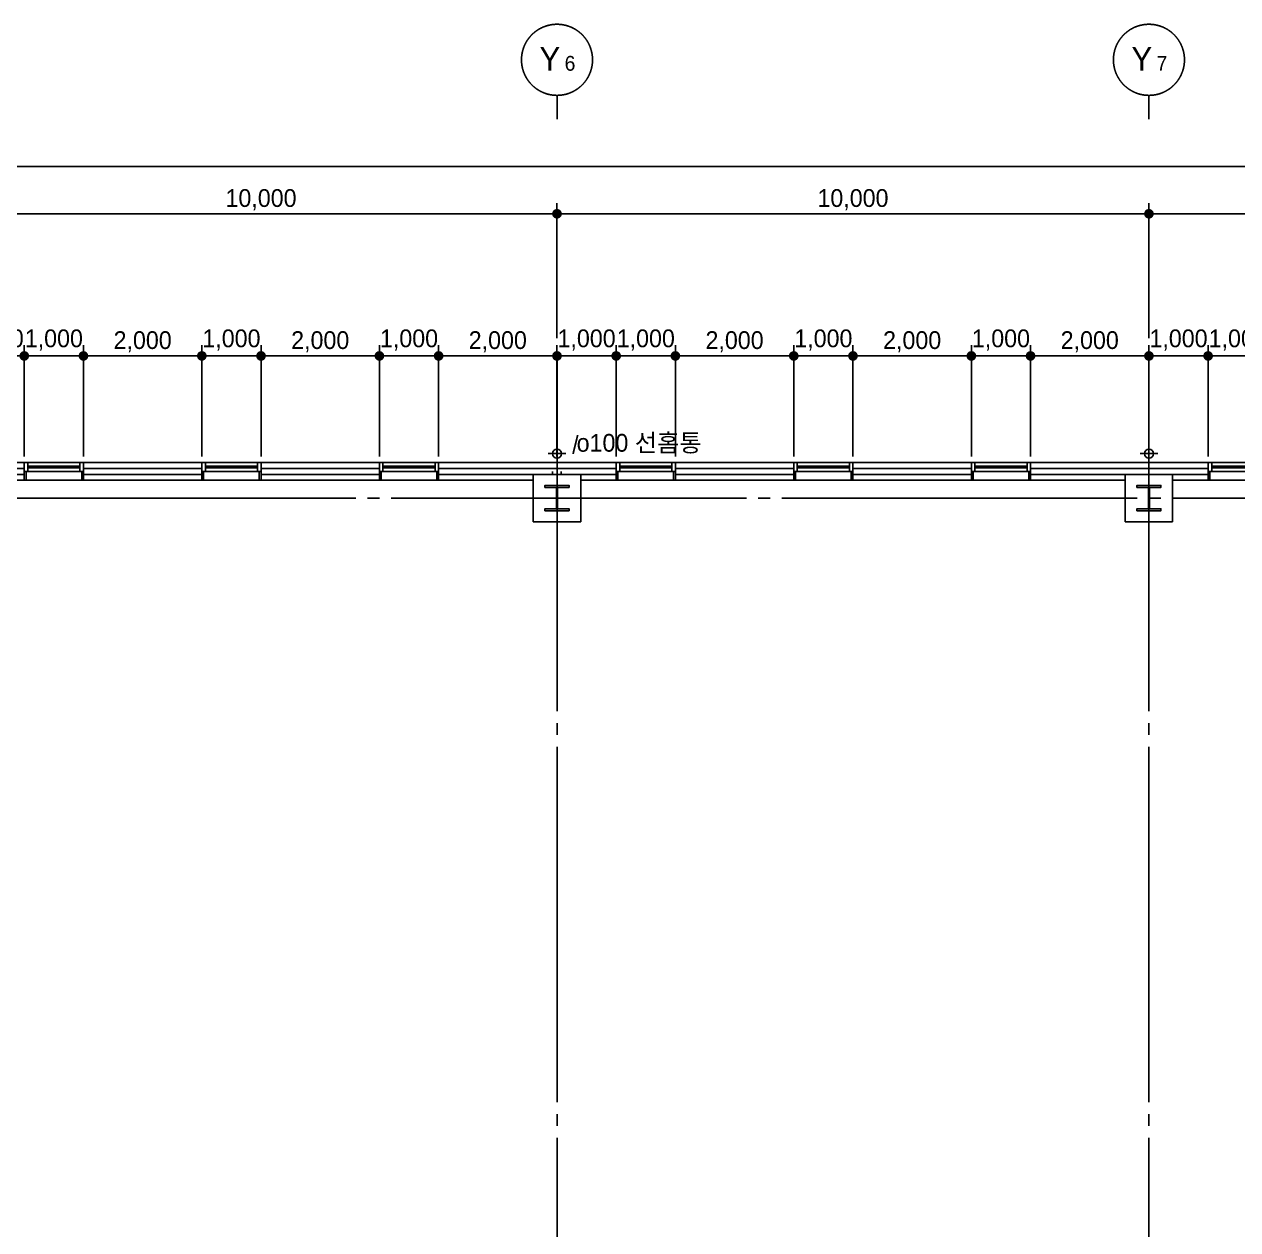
# Model space of a CAD drawing. Extents: x 14327773 to 14405935, y -1804798 to -1750552.
# Drawn here: x 14366773 to 14387273, y -1773903 to -1753549 of the extents above; entities that cross this region are included whole.
import ezdxf
from ezdxf.enums import TextEntityAlignment as Align

# ---------------------------------------------------------------- set-up
doc = ezdxf.new("R2010")
doc.units = 0
doc.header["$LTSCALE"] = 100
doc.header["$MEASUREMENT"] = 0
doc.header["$PDSIZE"] = -10
doc.linetypes.add('CEN', pattern=[66, 60, -2, 2, -2])
doc.layers.get('0').update_dxf_attribs({"linetype": 'CONTINUOUS'})
doc.layers.get('Defpoints').update_dxf_attribs({"linetype": 'CONTINUOUS'})
for name, color, linetype in [('0-내벽고정식', 7, 'CONTINUOUS'), ('AXIS', 7, 'CEN'), ('CEN', 1, 'CEN'), ('COL', 2, 'CONTINUOUS'), ('col2', 3, 'CONTINUOUS'), ('DIM', 7, 'CONTINUOUS'), ('TEXT1', 7, 'CONTINUOUS'), ('WALL-UNKNOWN', 3, 'CONTINUOUS'), ('WID', 4, 'CONTINUOUS'), ('우수드레인', 8, 'CONTINUOUS')]:
    doc.layers.add(name, color=color, linetype=linetype)
doc.styles.add('HY울를도M', font='HYWULM.TTF')
doc.styles.add('굴림', font='H2HDRM.TTF')
doc.styles.add('돋음', font='Dotum.ttf', dxfattribs={"height": 3})
doc.dimstyles.new('DIM100', dxfattribs={"dimtxt": 300, "dimasz": 120, "dimexe": 1, "dimexo": 100, "dimgap": 60, "dimtad": 1, "dimdec": 4, "dimzin": 0, "dimdsep": 46, "dimlunit": 6, "dimtxsty": '굴림', "dimblk": 'DOTT', "dimcen": 0.09, "dimadec": 0, "dimazin": 0, "dimtfac": 1, "dimtdec": 4, "dimtofl": 0, "dimtmove": 2, "dimatfit": 2, "dimldrblk": 'DOTT', "dimfxl": 1, "dimtolj": 1, "dimtzin": 0, "dimarcsym": 0})
doc.dimstyles.new('DIM50', dxfattribs={"dimscale": 50, "dimtxt": 3, "dimasz": 1.2, "dimexe": 1, "dimexo": 1, "dimgap": 0.6, "dimtad": 1, "dimdec": 4, "dimzin": 0, "dimdsep": 46, "dimlunit": 6, "dimtxsty": '굴림', "dimblk": 'DOTT', "dimcen": 0.09, "dimadec": 0, "dimazin": 0, "dimtfac": 1, "dimtdec": 4, "dimtofl": 0, "dimtmove": 2, "dimatfit": 2, "dimldrblk": 'DOTT', "dimfxl": 1, "dimtolj": 1, "dimtzin": 0, "dimarcsym": 0})

# ---------------------------------------------------------------- blocks, each defined once
blk = doc.blocks.new('DOTT')
for p, q in [((-1.5, 0), (1.5, 0)), ((0, 1.5), (0, -1.5))]:
    blk.add_line(p, q)
at = {"color": 6, "const_width": 0.68}
blk.add_lwpolyline([(-0.34, 0, 1), (0.34, 0, 1)], format="xyb", close=True, dxfattribs=at)
blk = doc.blocks.new('*D18')
at = {"layer": 'Defpoints', "color": 0, "lineweight": -3}
for p in [(14395773, -1755949), (14335773, -1759149), (14395773, -1759149)]:
    blk.add_point(p, dxfattribs=at)
at = {"layer": 'DIM', "color": 7, "lineweight": -2}
for p, q in [((14335773, -1758849), (14335773, -1755849)), ((14335893, -1755949), (14395653, -1755949)), ((14395773, -1758849), (14395773, -1755849))]:
    blk.add_line(p, q, dxfattribs=at)
at = {"layer": 'DIM', "color": 7, "lineweight": -2, "xscale": 120, "yscale": 120, "zscale": 120, "rotation": 180}
blk.add_blockref('DOTT', (14335773, -1755949), dxfattribs=at)
at = {"layer": 'DIM', "color": 7, "lineweight": -2, "xscale": 120, "yscale": 120, "zscale": 120}
blk.add_blockref('DOTT', (14395773, -1755949), dxfattribs=at)
at = {"layer": 'DIM', "color": 3, "insert": (14365773, -1755710), "char_height": 300, "attachment_point": 5, "style": '굴림'}
blk.add_mtext('\\A1;60,000', dxfattribs=at)
blk = doc.blocks.new('*D22')
at = {"layer": 'Defpoints', "color": 0, "lineweight": -3}
for p in [(14375773, -1756749), (14365773, -1759149), (14375773, -1759149)]:
    blk.add_point(p, dxfattribs=at)
at = {"layer": 'DIM', "color": 7, "lineweight": -2}
for p, q in [((14365773, -1758849), (14365773, -1756649)), ((14365893, -1756749), (14375653, -1756749)), ((14375773, -1758849), (14375773, -1756649))]:
    blk.add_line(p, q, dxfattribs=at)
at = {"layer": 'DIM', "color": 7, "lineweight": -2, "xscale": 120, "yscale": 120, "zscale": 120, "rotation": 180}
blk.add_blockref('DOTT', (14365773, -1756749), dxfattribs=at)
at = {"layer": 'DIM', "color": 7, "lineweight": -2, "xscale": 120, "yscale": 120, "zscale": 120}
blk.add_blockref('DOTT', (14375773, -1756749), dxfattribs=at)
at = {"layer": 'DIM', "color": 3, "insert": (14370773, -1756511), "char_height": 300, "attachment_point": 5, "style": '굴림'}
blk.add_mtext('\\A1;10,000', dxfattribs=at)
blk = doc.blocks.new('*D23')
at = {"layer": 'Defpoints', "color": 0, "lineweight": -3}
for p in [(14385773, -1756749), (14375773, -1759149), (14385773, -1759149)]:
    blk.add_point(p, dxfattribs=at)
at = {"layer": 'DIM', "color": 7, "lineweight": -2}
for p, q in [((14375773, -1758849), (14375773, -1756649)), ((14375893, -1756749), (14385653, -1756749)), ((14385773, -1758849), (14385773, -1756649))]:
    blk.add_line(p, q, dxfattribs=at)
at = {"layer": 'DIM', "color": 7, "lineweight": -2, "xscale": 120, "yscale": 120, "zscale": 120, "rotation": 180}
blk.add_blockref('DOTT', (14375773, -1756749), dxfattribs=at)
at = {"layer": 'DIM', "color": 7, "lineweight": -2, "xscale": 120, "yscale": 120, "zscale": 120}
blk.add_blockref('DOTT', (14385773, -1756749), dxfattribs=at)
at = {"layer": 'DIM', "color": 3, "insert": (14380773, -1756511), "char_height": 300, "attachment_point": 5, "style": '굴림'}
blk.add_mtext('\\A1;10,000', dxfattribs=at)
blk = doc.blocks.new('*D24')
at = {"layer": 'Defpoints', "color": 0, "lineweight": -3}
for p in [(14395773, -1756749), (14385773, -1759149), (14395773, -1759149)]:
    blk.add_point(p, dxfattribs=at)
at = {"layer": 'DIM', "color": 7, "lineweight": -2}
for p, q in [((14385773, -1758849), (14385773, -1756649)), ((14385893, -1756749), (14395653, -1756749)), ((14395773, -1758849), (14395773, -1756649))]:
    blk.add_line(p, q, dxfattribs=at)
at = {"layer": 'DIM', "color": 7, "lineweight": -2, "xscale": 120, "yscale": 120, "zscale": 120, "rotation": 180}
blk.add_blockref('DOTT', (14385773, -1756749), dxfattribs=at)
at = {"layer": 'DIM', "color": 7, "lineweight": -2, "xscale": 120, "yscale": 120, "zscale": 120}
blk.add_blockref('DOTT', (14395773, -1756749), dxfattribs=at)
at = {"layer": 'DIM', "color": 3, "insert": (14390773, -1756511), "char_height": 300, "attachment_point": 5, "style": '굴림'}
blk.add_mtext('\\A1;10,000', dxfattribs=at)
blk = doc.blocks.new('BOMBOM_S')
at = {"color": 7}
blk.add_line((0, 0.4), (0, 0), dxfattribs=at)
blk.add_lwpolyline([(-0.6, 1, 1), (0.6, 1, 1), (-0.6, 1, 1)], format="xyb", dxfattribs=at)
at = {"color": 1, "style": '돋음'}
for tag, p, height in [('X', (-0.295, 0.816), 0.4), ('N', (0.129, 0.816), 0.25)]:
    blk.add_attdef(tag, p, '', height=height, dxfattribs=at)
blk = doc.blocks.new('*D55')
at = {"layer": 'Defpoints', "color": 0, "lineweight": -3, "ltscale": 3}
for p in [(14366773, -1759149), (14365773, -1760949), (14366773, -1760949)]:
    blk.add_point(p, dxfattribs=at)
at = {"layer": 'DIM', "color": 7, "lineweight": -2, "ltscale": 3}
for p, q in [((14365773, -1760849), (14365773, -1759148)), ((14365893, -1759149), (14366653, -1759149)), ((14366773, -1760849), (14366773, -1759148))]:
    blk.add_line(p, q, dxfattribs=at)
at = {"layer": 'DIM', "color": 7, "lineweight": -2, "ltscale": 3, "xscale": 120, "yscale": 120, "zscale": 120, "rotation": 180}
blk.add_blockref('DOTT', (14365773, -1759149), dxfattribs=at)
at = {"layer": 'DIM', "color": 7, "lineweight": -2, "ltscale": 3, "xscale": 120, "yscale": 120, "zscale": 120}
blk.add_blockref('DOTT', (14366773, -1759149), dxfattribs=at)
at = {"layer": 'DIM', "color": 3, "ltscale": 3, "insert": (14366273, -1758880), "char_height": 300, "attachment_point": 5, "style": '굴림'}
blk.add_mtext('\\A1;1,000', dxfattribs=at)
blk = doc.blocks.new('aw-1000-300')
at = {"layer": 'WID', "color": 8}
for p, q in [((970, 300), (0, 300)), ((0, 150), (1000, 150)), ((0, 0), (1000, 0))]:
    blk.add_line(p, q, dxfattribs=at)
at = {"layer": 'WID'}
for points in [[(0, 300), (30, 300), (30, 150), (0, 150)], [(970, 300), (1000, 300), (1000, 150), (970, 150)], [(60, 150), (0, 150), (0, 0), (60, 0)], [(60, 63), (940, 63), (940, 87), (60, 87)], [(940, 150), (1000, 150), (1000, 0), (940, 0)]]:
    blk.add_lwpolyline(points, close=True, dxfattribs=at)
blk = doc.blocks.new('*D77')
at = {"layer": 'Defpoints', "color": 0, "lineweight": -3, "ltscale": 3}
for p in [(14376773, -1759149), (14375773, -1760949), (14376773, -1760949)]:
    blk.add_point(p, dxfattribs=at)
at = {"layer": 'DIM', "color": 7, "lineweight": -2, "ltscale": 3}
for p, q in [((14375773, -1760849), (14375773, -1759148)), ((14375893, -1759149), (14376653, -1759149)), ((14376773, -1760849), (14376773, -1759148))]:
    blk.add_line(p, q, dxfattribs=at)
at = {"layer": 'DIM', "color": 7, "lineweight": -2, "ltscale": 3, "xscale": 120, "yscale": 120, "zscale": 120, "rotation": 180}
blk.add_blockref('DOTT', (14375773, -1759149), dxfattribs=at)
at = {"layer": 'DIM', "color": 7, "lineweight": -2, "ltscale": 3, "xscale": 120, "yscale": 120, "zscale": 120}
blk.add_blockref('DOTT', (14376773, -1759149), dxfattribs=at)
at = {"layer": 'DIM', "color": 3, "ltscale": 3, "insert": (14376273, -1758880), "char_height": 300, "attachment_point": 5, "style": '굴림'}
blk.add_mtext('\\A1;1,000', dxfattribs=at)
blk = doc.blocks.new('*D78')
at = {"layer": 'Defpoints', "color": 0, "lineweight": -3, "ltscale": 3}
for p in [(14377773, -1759149), (14376773, -1760949), (14377773, -1760949)]:
    blk.add_point(p, dxfattribs=at)
at = {"layer": 'DIM', "color": 7, "lineweight": -2, "ltscale": 3}
for p, q in [((14376773, -1760849), (14376773, -1759148)), ((14376893, -1759149), (14377653, -1759149)), ((14377773, -1760849), (14377773, -1759148))]:
    blk.add_line(p, q, dxfattribs=at)
at = {"layer": 'DIM', "color": 7, "lineweight": -2, "ltscale": 3, "xscale": 120, "yscale": 120, "zscale": 120, "rotation": 180}
blk.add_blockref('DOTT', (14376773, -1759149), dxfattribs=at)
at = {"layer": 'DIM', "color": 7, "lineweight": -2, "ltscale": 3, "xscale": 120, "yscale": 120, "zscale": 120}
blk.add_blockref('DOTT', (14377773, -1759149), dxfattribs=at)
at = {"layer": 'DIM', "color": 3, "ltscale": 3, "insert": (14377273, -1758880), "char_height": 300, "attachment_point": 5, "style": '굴림'}
blk.add_mtext('\\A1;1,000', dxfattribs=at)
blk = doc.blocks.new('*D79')
at = {"layer": 'Defpoints', "color": 0, "lineweight": -3, "ltscale": 3}
for p in [(14380773, -1759149), (14379773, -1760949), (14380773, -1760949)]:
    blk.add_point(p, dxfattribs=at)
at = {"layer": 'DIM', "color": 7, "lineweight": -2, "ltscale": 3}
for p, q in [((14379773, -1760849), (14379773, -1759148)), ((14379893, -1759149), (14380653, -1759149)), ((14380773, -1760849), (14380773, -1759148))]:
    blk.add_line(p, q, dxfattribs=at)
at = {"layer": 'DIM', "color": 7, "lineweight": -2, "ltscale": 3, "xscale": 120, "yscale": 120, "zscale": 120, "rotation": 180}
blk.add_blockref('DOTT', (14379773, -1759149), dxfattribs=at)
at = {"layer": 'DIM', "color": 7, "lineweight": -2, "ltscale": 3, "xscale": 120, "yscale": 120, "zscale": 120}
blk.add_blockref('DOTT', (14380773, -1759149), dxfattribs=at)
at = {"layer": 'DIM', "color": 3, "ltscale": 3, "insert": (14380273, -1758880), "char_height": 300, "attachment_point": 5, "style": '굴림'}
blk.add_mtext('\\A1;1,000', dxfattribs=at)
blk = doc.blocks.new('*D80')
at = {"layer": 'Defpoints', "color": 0, "lineweight": -3, "ltscale": 3}
for p in [(14382773, -1759149), (14380773, -1760949), (14382773, -1760949)]:
    blk.add_point(p, dxfattribs=at)
at = {"layer": 'DIM', "color": 7, "lineweight": -2, "ltscale": 3}
for p, q in [((14380773, -1760849), (14380773, -1759148)), ((14380893, -1759149), (14382653, -1759149)), ((14382773, -1760849), (14382773, -1759148))]:
    blk.add_line(p, q, dxfattribs=at)
at = {"layer": 'DIM', "color": 7, "lineweight": -2, "ltscale": 3, "xscale": 120, "yscale": 120, "zscale": 120, "rotation": 180}
blk.add_blockref('DOTT', (14380773, -1759149), dxfattribs=at)
at = {"layer": 'DIM', "color": 7, "lineweight": -2, "ltscale": 3, "xscale": 120, "yscale": 120, "zscale": 120}
blk.add_blockref('DOTT', (14382773, -1759149), dxfattribs=at)
at = {"layer": 'DIM', "color": 3, "ltscale": 3, "insert": (14381773, -1758910), "char_height": 300, "attachment_point": 5, "style": '굴림'}
blk.add_mtext('\\A1;2,000', dxfattribs=at)
blk = doc.blocks.new('*D81')
at = {"layer": 'Defpoints', "color": 0, "lineweight": -3, "ltscale": 3}
for p in [(14379773, -1759149), (14377773, -1760949), (14379773, -1760949)]:
    blk.add_point(p, dxfattribs=at)
at = {"layer": 'DIM', "color": 7, "lineweight": -2, "ltscale": 3}
for p, q in [((14377773, -1760849), (14377773, -1759148)), ((14377893, -1759149), (14379653, -1759149)), ((14379773, -1760849), (14379773, -1759148))]:
    blk.add_line(p, q, dxfattribs=at)
at = {"layer": 'DIM', "color": 7, "lineweight": -2, "ltscale": 3, "xscale": 120, "yscale": 120, "zscale": 120, "rotation": 180}
blk.add_blockref('DOTT', (14377773, -1759149), dxfattribs=at)
at = {"layer": 'DIM', "color": 7, "lineweight": -2, "ltscale": 3, "xscale": 120, "yscale": 120, "zscale": 120}
blk.add_blockref('DOTT', (14379773, -1759149), dxfattribs=at)
at = {"layer": 'DIM', "color": 3, "ltscale": 3, "insert": (14378773, -1758910), "char_height": 300, "attachment_point": 5, "style": '굴림'}
blk.add_mtext('\\A1;2,000', dxfattribs=at)
blk = doc.blocks.new('*D82')
at = {"layer": 'Defpoints', "color": 0, "lineweight": -3, "ltscale": 3}
for p in [(14383773, -1759149), (14382773, -1760949), (14383773, -1760949)]:
    blk.add_point(p, dxfattribs=at)
at = {"layer": 'DIM', "color": 7, "lineweight": -2, "ltscale": 3}
for p, q in [((14382773, -1760849), (14382773, -1759148)), ((14382893, -1759149), (14383653, -1759149)), ((14383773, -1760849), (14383773, -1759148))]:
    blk.add_line(p, q, dxfattribs=at)
at = {"layer": 'DIM', "color": 7, "lineweight": -2, "ltscale": 3, "xscale": 120, "yscale": 120, "zscale": 120, "rotation": 180}
blk.add_blockref('DOTT', (14382773, -1759149), dxfattribs=at)
at = {"layer": 'DIM', "color": 7, "lineweight": -2, "ltscale": 3, "xscale": 120, "yscale": 120, "zscale": 120}
blk.add_blockref('DOTT', (14383773, -1759149), dxfattribs=at)
at = {"layer": 'DIM', "color": 3, "ltscale": 3, "insert": (14383273, -1758880), "char_height": 300, "attachment_point": 5, "style": '굴림'}
blk.add_mtext('\\A1;1,000', dxfattribs=at)
blk = doc.blocks.new('*D83')
at = {"layer": 'Defpoints', "color": 0, "lineweight": -3, "ltscale": 3}
for p in [(14385773, -1759149), (14383773, -1760949), (14385773, -1760949)]:
    blk.add_point(p, dxfattribs=at)
at = {"layer": 'DIM', "color": 7, "lineweight": -2, "ltscale": 3}
for p, q in [((14383773, -1760849), (14383773, -1759148)), ((14383893, -1759149), (14385653, -1759149)), ((14385773, -1760849), (14385773, -1759148))]:
    blk.add_line(p, q, dxfattribs=at)
at = {"layer": 'DIM', "color": 7, "lineweight": -2, "ltscale": 3, "xscale": 120, "yscale": 120, "zscale": 120, "rotation": 180}
blk.add_blockref('DOTT', (14383773, -1759149), dxfattribs=at)
at = {"layer": 'DIM', "color": 7, "lineweight": -2, "ltscale": 3, "xscale": 120, "yscale": 120, "zscale": 120}
blk.add_blockref('DOTT', (14385773, -1759149), dxfattribs=at)
at = {"layer": 'DIM', "color": 3, "ltscale": 3, "insert": (14384773, -1758910), "char_height": 300, "attachment_point": 5, "style": '굴림'}
blk.add_mtext('\\A1;2,000', dxfattribs=at)
blk = doc.blocks.new('*D84')
at = {"layer": 'Defpoints', "color": 0, "lineweight": -3, "ltscale": 3}
for p in [(14386773, -1759149), (14385773, -1760949), (14386773, -1760949)]:
    blk.add_point(p, dxfattribs=at)
at = {"layer": 'DIM', "color": 7, "lineweight": -2, "ltscale": 3}
for p, q in [((14385773, -1760849), (14385773, -1759148)), ((14385893, -1759149), (14386653, -1759149)), ((14386773, -1760849), (14386773, -1759148))]:
    blk.add_line(p, q, dxfattribs=at)
at = {"layer": 'DIM', "color": 7, "lineweight": -2, "ltscale": 3, "xscale": 120, "yscale": 120, "zscale": 120, "rotation": 180}
blk.add_blockref('DOTT', (14385773, -1759149), dxfattribs=at)
at = {"layer": 'DIM', "color": 7, "lineweight": -2, "ltscale": 3, "xscale": 120, "yscale": 120, "zscale": 120}
blk.add_blockref('DOTT', (14386773, -1759149), dxfattribs=at)
at = {"layer": 'DIM', "color": 3, "ltscale": 3, "insert": (14386273, -1758880), "char_height": 300, "attachment_point": 5, "style": '굴림'}
blk.add_mtext('\\A1;1,000', dxfattribs=at)
blk = doc.blocks.new('*D85')
at = {"layer": 'Defpoints', "color": 0, "lineweight": -3, "ltscale": 3}
for p in [(14387773, -1759149), (14386773, -1760949), (14387773, -1760949)]:
    blk.add_point(p, dxfattribs=at)
at = {"layer": 'DIM', "color": 7, "lineweight": -2, "ltscale": 3}
for p, q in [((14386773, -1760849), (14386773, -1759148)), ((14386893, -1759149), (14387653, -1759149)), ((14387773, -1760849), (14387773, -1759148))]:
    blk.add_line(p, q, dxfattribs=at)
at = {"layer": 'DIM', "color": 7, "lineweight": -2, "ltscale": 3, "xscale": 120, "yscale": 120, "zscale": 120, "rotation": 180}
blk.add_blockref('DOTT', (14386773, -1759149), dxfattribs=at)
at = {"layer": 'DIM', "color": 7, "lineweight": -2, "ltscale": 3, "xscale": 120, "yscale": 120, "zscale": 120}
blk.add_blockref('DOTT', (14387773, -1759149), dxfattribs=at)
at = {"layer": 'DIM', "color": 3, "ltscale": 3, "insert": (14387273, -1758880), "char_height": 300, "attachment_point": 5, "style": '굴림'}
blk.add_mtext('\\A1;1,000', dxfattribs=at)
blk = doc.blocks.new('*D167')
at = {"layer": 'Defpoints', "color": 0, "lineweight": -3, "ltscale": 3}
for p in [(14367773, -1759149), (14366773, -1760949), (14367773, -1760949)]:
    blk.add_point(p, dxfattribs=at)
at = {"layer": 'DIM', "color": 7, "lineweight": -2, "ltscale": 3}
for p, q in [((14366773, -1760849), (14366773, -1759148)), ((14366893, -1759149), (14367653, -1759149)), ((14367773, -1760849), (14367773, -1759148))]:
    blk.add_line(p, q, dxfattribs=at)
at = {"layer": 'DIM', "color": 7, "lineweight": -2, "ltscale": 3, "xscale": 120, "yscale": 120, "zscale": 120, "rotation": 180}
blk.add_blockref('DOTT', (14366773, -1759149), dxfattribs=at)
at = {"layer": 'DIM', "color": 7, "lineweight": -2, "ltscale": 3, "xscale": 120, "yscale": 120, "zscale": 120}
blk.add_blockref('DOTT', (14367773, -1759149), dxfattribs=at)
at = {"layer": 'DIM', "color": 3, "ltscale": 3, "insert": (14367273, -1758880), "char_height": 300, "attachment_point": 5, "style": '굴림'}
blk.add_mtext('\\A1;1,000', dxfattribs=at)
blk = doc.blocks.new('*D168')
at = {"layer": 'Defpoints', "color": 0, "lineweight": -3, "ltscale": 3}
for p in [(14370773, -1759149), (14369773, -1760949), (14370773, -1760949)]:
    blk.add_point(p, dxfattribs=at)
at = {"layer": 'DIM', "color": 7, "lineweight": -2, "ltscale": 3}
for p, q in [((14369773, -1760849), (14369773, -1759148)), ((14369893, -1759149), (14370653, -1759149)), ((14370773, -1760849), (14370773, -1759148))]:
    blk.add_line(p, q, dxfattribs=at)
at = {"layer": 'DIM', "color": 7, "lineweight": -2, "ltscale": 3, "xscale": 120, "yscale": 120, "zscale": 120, "rotation": 180}
blk.add_blockref('DOTT', (14369773, -1759149), dxfattribs=at)
at = {"layer": 'DIM', "color": 7, "lineweight": -2, "ltscale": 3, "xscale": 120, "yscale": 120, "zscale": 120}
blk.add_blockref('DOTT', (14370773, -1759149), dxfattribs=at)
at = {"layer": 'DIM', "color": 3, "ltscale": 3, "insert": (14370273, -1758880), "char_height": 300, "attachment_point": 5, "style": '굴림'}
blk.add_mtext('\\A1;1,000', dxfattribs=at)
blk = doc.blocks.new('*D169')
at = {"layer": 'Defpoints', "color": 0, "lineweight": -3, "ltscale": 3}
for p in [(14372773, -1759149), (14370773, -1760949), (14372773, -1760949)]:
    blk.add_point(p, dxfattribs=at)
at = {"layer": 'DIM', "color": 7, "lineweight": -2, "ltscale": 3}
for p, q in [((14370773, -1760849), (14370773, -1759148)), ((14370893, -1759149), (14372653, -1759149)), ((14372773, -1760849), (14372773, -1759148))]:
    blk.add_line(p, q, dxfattribs=at)
at = {"layer": 'DIM', "color": 7, "lineweight": -2, "ltscale": 3, "xscale": 120, "yscale": 120, "zscale": 120, "rotation": 180}
blk.add_blockref('DOTT', (14370773, -1759149), dxfattribs=at)
at = {"layer": 'DIM', "color": 7, "lineweight": -2, "ltscale": 3, "xscale": 120, "yscale": 120, "zscale": 120}
blk.add_blockref('DOTT', (14372773, -1759149), dxfattribs=at)
at = {"layer": 'DIM', "color": 3, "ltscale": 3, "insert": (14371773, -1758910), "char_height": 300, "attachment_point": 5, "style": '굴림'}
blk.add_mtext('\\A1;2,000', dxfattribs=at)
blk = doc.blocks.new('*D170')
at = {"layer": 'Defpoints', "color": 0, "lineweight": -3, "ltscale": 3}
for p in [(14369773, -1759149), (14367773, -1760949), (14369773, -1760949)]:
    blk.add_point(p, dxfattribs=at)
at = {"layer": 'DIM', "color": 7, "lineweight": -2, "ltscale": 3}
for p, q in [((14367773, -1760849), (14367773, -1759148)), ((14367893, -1759149), (14369653, -1759149)), ((14369773, -1760849), (14369773, -1759148))]:
    blk.add_line(p, q, dxfattribs=at)
at = {"layer": 'DIM', "color": 7, "lineweight": -2, "ltscale": 3, "xscale": 120, "yscale": 120, "zscale": 120, "rotation": 180}
blk.add_blockref('DOTT', (14367773, -1759149), dxfattribs=at)
at = {"layer": 'DIM', "color": 7, "lineweight": -2, "ltscale": 3, "xscale": 120, "yscale": 120, "zscale": 120}
blk.add_blockref('DOTT', (14369773, -1759149), dxfattribs=at)
at = {"layer": 'DIM', "color": 3, "ltscale": 3, "insert": (14368773, -1758910), "char_height": 300, "attachment_point": 5, "style": '굴림'}
blk.add_mtext('\\A1;2,000', dxfattribs=at)
blk = doc.blocks.new('*D171')
at = {"layer": 'Defpoints', "color": 0, "lineweight": -3, "ltscale": 3}
for p in [(14373773, -1759149), (14372773, -1760949), (14373773, -1760949)]:
    blk.add_point(p, dxfattribs=at)
at = {"layer": 'DIM', "color": 7, "lineweight": -2, "ltscale": 3}
for p, q in [((14372773, -1760849), (14372773, -1759148)), ((14372893, -1759149), (14373653, -1759149)), ((14373773, -1760849), (14373773, -1759148))]:
    blk.add_line(p, q, dxfattribs=at)
at = {"layer": 'DIM', "color": 7, "lineweight": -2, "ltscale": 3, "xscale": 120, "yscale": 120, "zscale": 120, "rotation": 180}
blk.add_blockref('DOTT', (14372773, -1759149), dxfattribs=at)
at = {"layer": 'DIM', "color": 7, "lineweight": -2, "ltscale": 3, "xscale": 120, "yscale": 120, "zscale": 120}
blk.add_blockref('DOTT', (14373773, -1759149), dxfattribs=at)
at = {"layer": 'DIM', "color": 3, "ltscale": 3, "insert": (14373273, -1758880), "char_height": 300, "attachment_point": 5, "style": '굴림'}
blk.add_mtext('\\A1;1,000', dxfattribs=at)
blk = doc.blocks.new('*D172')
at = {"layer": 'Defpoints', "color": 0, "lineweight": -3, "ltscale": 3}
for p in [(14375773, -1759149), (14373773, -1760949), (14375773, -1760949)]:
    blk.add_point(p, dxfattribs=at)
at = {"layer": 'DIM', "color": 7, "lineweight": -2, "ltscale": 3}
for p, q in [((14373773, -1760849), (14373773, -1759148)), ((14373893, -1759149), (14375653, -1759149)), ((14375773, -1760849), (14375773, -1759148))]:
    blk.add_line(p, q, dxfattribs=at)
at = {"layer": 'DIM', "color": 7, "lineweight": -2, "ltscale": 3, "xscale": 120, "yscale": 120, "zscale": 120, "rotation": 180}
blk.add_blockref('DOTT', (14373773, -1759149), dxfattribs=at)
at = {"layer": 'DIM', "color": 7, "lineweight": -2, "ltscale": 3, "xscale": 120, "yscale": 120, "zscale": 120}
blk.add_blockref('DOTT', (14375773, -1759149), dxfattribs=at)
at = {"layer": 'DIM', "color": 3, "ltscale": 3, "insert": (14374773, -1758910), "char_height": 300, "attachment_point": 5, "style": '굴림'}
blk.add_mtext('\\A1;2,000', dxfattribs=at)

msp = doc.modelspace()

# ---------------------------------------------------------------- linework, layer by layer
at = {"layer": '0-내벽고정식'}
for p, q in [((14375695.89345, -1761099.19177), (14375695.89345, -1761149.19177)), ((14375845.89345, -1761099.19177), (14375845.89345, -1761149.19177)), ((14366173.21251, -1761249.19177), (14366773.21251, -1761249.19177)), ((14367773.21251, -1761249.19177), (14369773.21251, -1761249.19177)), ((14370773.21251, -1761249.19177), (14372773.21251, -1761249.19177)), ((14373773.21251, -1761249.19177), (14375373.21251, -1761249.19177)), ((14376173.21251, -1761249.19177), (14376773.21251, -1761249.19177)), ((14377773.21251, -1761249.19177), (14379773.21251, -1761249.19177)), ((14380773.21251, -1761249.19177), (14382773.21251, -1761249.19177)), ((14383773.21251, -1761249.19177), (14385373.21251, -1761249.19177)), ((14386173.21251, -1761249.19177), (14386773.21251, -1761249.19177))]:
    msp.add_line(p, q, dxfattribs=at)
at = {"layer": 'CEN', "linetype": 'CEN'}
for p, q in [((14375773.21251, -1759149.19177), (14375773.21251, -1799049.19177)), ((14385773.21251, -1759149.19177), (14385773.21251, -1799049.19177)), ((14333373.21251, -1761549.19177), (14397373.21251, -1761549.19177))]:
    msp.add_line(p, q, dxfattribs=at)
at = {"layer": 'COL'}
for points in [[(14376173.21251, -1761949.19177), (14376173.21251, -1761149.19177), (14375373.21251, -1761149.19177), (14375373.21251, -1761949.19177)], [(14386173.21251, -1761949.19177), (14386173.21251, -1761149.19177), (14385373.21251, -1761149.19177), (14385373.21251, -1761949.19177)]]:
    msp.add_lwpolyline(points, close=True, dxfattribs=at)
at = {"layer": 'col2'}
for points in [[(14375569.71251, -1761763.19177), (14375569.71251, -1761728.19177), (14375763.21251, -1761728.19177), (14375763.21251, -1761370.19177), (14375569.71251, -1761370.19177), (14375569.71251, -1761335.19177), (14375976.71251, -1761335.19177), (14375976.71251, -1761370.19177), (14375783.21251, -1761370.19177), (14375783.21251, -1761728.19177), (14375976.71251, -1761728.19177), (14375976.71251, -1761763.19177)], [(14385569.71251, -1761763.19177), (14385569.71251, -1761728.19177), (14385763.21251, -1761728.19177), (14385763.21251, -1761370.19177), (14385569.71251, -1761370.19177), (14385569.71251, -1761335.19177), (14385976.71251, -1761335.19177), (14385976.71251, -1761370.19177), (14385783.21251, -1761370.19177), (14385783.21251, -1761728.19177), (14385976.71251, -1761728.19177), (14385976.71251, -1761763.19177)]]:
    msp.add_lwpolyline(points, close=True, dxfattribs=at)
at = {"layer": 'Defpoints', "color": 76}
msp.add_lwpolyline([(14333373.21251, -1799049.19177), (14397373.21251, -1799049.19177), (14397373.21251, -1759149.19177), (14333373.21251, -1759149.19177)], close=True, dxfattribs=at)
at = {"layer": 'WALL-UNKNOWN', "color": 4}
for p, q in [((14364773.21251, -1760949.19177), (14366773.21251, -1760949.19177)), ((14367773.21251, -1760949.19177), (14369773.21251, -1760949.19177)), ((14370773.21251, -1760949.19177), (14372773.21251, -1760949.19177)), ((14373773.21251, -1760949.19177), (14376773.21251, -1760949.19177)), ((14377773.21251, -1760949.19177), (14379773.21251, -1760949.19177)), ((14380773.21251, -1760949.19177), (14382773.21251, -1760949.19177)), ((14383773.21251, -1760949.19177), (14386773.21251, -1760949.19177)), ((14364773.21251, -1761049.19177), (14366773.21251, -1761049.19177)), ((14364773.21251, -1761149.19177), (14366773.21251, -1761149.19177)), ((14367773.21251, -1761049.19177), (14369773.21251, -1761049.19177)), ((14367773.21251, -1761149.19177), (14369773.21251, -1761149.19177)), ((14370773.21251, -1761049.19177), (14372773.21251, -1761049.19177)), ((14370773.21251, -1761149.19177), (14372773.21251, -1761149.19177)), ((14373773.21251, -1761049.19177), (14376773.21251, -1761049.19177)), ((14373773.21251, -1761149.19177), (14376773.21251, -1761149.19177)), ((14377773.21251, -1761049.19177), (14379773.21251, -1761049.19177)), ((14377773.21251, -1761149.19177), (14379773.21251, -1761149.19177)), ((14380773.21251, -1761049.19177), (14382773.21251, -1761049.19177)), ((14380773.21251, -1761149.19177), (14382773.21251, -1761149.19177)), ((14383773.21251, -1761049.19177), (14386773.21251, -1761049.19177)), ((14383773.21251, -1761149.19177), (14386773.21251, -1761149.19177))]:
    msp.add_line(p, q, dxfattribs=at)
at = {"layer": '우수드레인', "color": 1, "ltscale": 2}
for p, q in [((14375773.21251, -1760649.00517), (14375773.21251, -1760949.00517)), ((14375773.21251, -1760699.00517), (14375773.21251, -1760899.00517)), ((14385773.21251, -1760648.97414), (14385773.21251, -1760948.97414)), ((14385773.21251, -1760698.97414), (14385773.21251, -1760898.97414)), ((14375923.21251, -1760799.00517), (14375623.21251, -1760799.00517)), ((14375873.21251, -1760799.00517), (14375673.21251, -1760799.00517)), ((14385923.21251, -1760798.97414), (14385623.21251, -1760798.97414)), ((14385873.21251, -1760798.97414), (14385673.21251, -1760798.97414))]:
    msp.add_line(p, q, dxfattribs=at)
at = {"layer": '우수드레인', "color": 7, "ltscale": 2}
for centre in [(14375773.21251, -1760799.00517), (14385773.21251, -1760798.97414)]:
    msp.add_circle(centre, 75, dxfattribs=at)

# ---------------------------------------------------------------- block references
at = {"layer": 'AXIS', "xscale": 1000, "yscale": 1000, "zscale": 1000}
for p, values in [((14375773.21251, -1755149.19177), {'X': 'Y', 'N': '6'}), ((14385773.21251, -1755149.19177), {'X': 'Y', 'N': '7'})]:
    msp.add_blockref('BOMBOM_S', p, dxfattribs=at).add_auto_attribs(values)
at = {"layer": 'WID', "rotation": 180}
for p in [(14367773.21251, -1760949.19177), (14370773.21251, -1760949.19177), (14373773.21251, -1760949.19177), (14377773.21251, -1760949.19177), (14380773.21251, -1760949.19177), (14383773.21251, -1760949.19177), (14387773.21251, -1760949.19177)]:
    msp.add_blockref('aw-1000-300', p, dxfattribs=at)

# ---------------------------------------------------------------- texts
at = {"layer": 'TEXT1', "style": 'HY울를도M'}
for s, p in [('/', (14376082.80955, -1760646.75628)), ('o100 선홈통', (14377160.80955, -1760609.75628))]:
    msp.add_text(s, height=300, dxfattribs=at).set_placement(p, align=Align.MIDDLE)

# ---------------------------------------------------------------- dimensions: what is measured, and where the dimension line sits
at = {"layer": 'DIM'}
for base, p1, p2, picture, middle in [((14395773.2125122994, -1755949.19177466), (14335773.2125122994, -1759149.19177466), (14395773.2125122994, -1759149.19177466), '*D18', (14365773.2125122994, -1755710.153550246)), ((14375773.21251, -1756749.19177), (14365773.21251, -1759149.19177), (14375773.21251, -1759149.19177), '*D22', (14370773.21251, -1756510.52346)), ((14385773.21251, -1756749.19177), (14375773.21251, -1759149.19177), (14385773.21251, -1759149.19177), '*D23', (14380773.21251, -1756510.52346)), ((14395773.21251, -1756749.19177), (14385773.21251, -1759149.19177), (14395773.21251, -1759149.19177), '*D24', (14390773.21251, -1756510.52346))]:
    dim = msp.add_linear_dim(base=base, p1=p1, p2=p2, dimstyle='DIM50', override={"dimscale": 100, "dimexo": 3}, dxfattribs=at)
    dim.commit()
    dim.dimension.update_dxf_attribs({"geometry": picture, "text_midpoint": middle})
at = {"layer": 'DIM', "ltscale": 3}
for base, p1, p2, picture, middle in [((14366773.21251, -1759149.19177), (14365773.21251, -1760949.19177), (14366773.21251, -1760949.19177), '*D55', (14366273.21251, -1758879.52346)), ((14367773.21251, -1759149.19177), (14366773.21251, -1760949.19177), (14367773.21251, -1760949.19177), '*D167', (14367273.21251, -1758879.52346)), ((14370773.21251, -1759149.19177), (14369773.21251, -1760949.19177), (14370773.21251, -1760949.19177), '*D168', (14370273.21251, -1758879.52346)), ((14373773.21251, -1759149.19177), (14372773.21251, -1760949.19177), (14373773.21251, -1760949.19177), '*D171', (14373273.21251, -1758879.52346)), ((14376773.21251, -1759149.19177), (14375773.21251, -1760949.19177), (14376773.21251, -1760949.19177), '*D77', (14376273.21251, -1758879.52346)), ((14377773.21251, -1759149.19177), (14376773.21251, -1760949.19177), (14377773.21251, -1760949.19177), '*D78', (14377273.21251, -1758879.52346)), ((14380773.21251, -1759149.19177), (14379773.21251, -1760949.19177), (14380773.21251, -1760949.19177), '*D79', (14380273.21251, -1758879.52346)), ((14383773.21251, -1759149.19177), (14382773.21251, -1760949.19177), (14383773.21251, -1760949.19177), '*D82', (14383273.21251, -1758879.52346)), ((14386773.21251, -1759149.19177), (14385773.21251, -1760949.19177), (14386773.21251, -1760949.19177), '*D84', (14386273.21251, -1758879.52346)), ((14387773.21251, -1759149.19177), (14386773.21251, -1760949.19177), (14387773.21251, -1760949.19177), '*D85', (14387273.21251, -1758879.52346)), ((14369773.21251, -1759149.19177), (14367773.21251, -1760949.19177), (14369773.21251, -1760949.19177), '*D170', (14368773.21251, -1758910.15355)), ((14372773.21251, -1759149.19177), (14370773.21251, -1760949.19177), (14372773.21251, -1760949.19177), '*D169', (14371773.21251, -1758910.15355)), ((14375773.21251, -1759149.19177), (14373773.21251, -1760949.19177), (14375773.21251, -1760949.19177), '*D172', (14374773.21251, -1758910.15355)), ((14379773.21251, -1759149.19177), (14377773.21251, -1760949.19177), (14379773.21251, -1760949.19177), '*D81', (14378773.21251, -1758910.15355)), ((14382773.21251, -1759149.19177), (14380773.21251, -1760949.19177), (14382773.21251, -1760949.19177), '*D80', (14381773.21251, -1758910.15355)), ((14385773.21251, -1759149.19177), (14383773.21251, -1760949.19177), (14385773.21251, -1760949.19177), '*D83', (14384773.21251, -1758910.15355))]:
    dim = msp.add_linear_dim(base=base, p1=p1, p2=p2, dimstyle='DIM100', dxfattribs=at)
    dim.commit()
    dim.dimension.update_dxf_attribs({"geometry": picture, "text_midpoint": middle})

doc.saveas('drawing.dxf')
